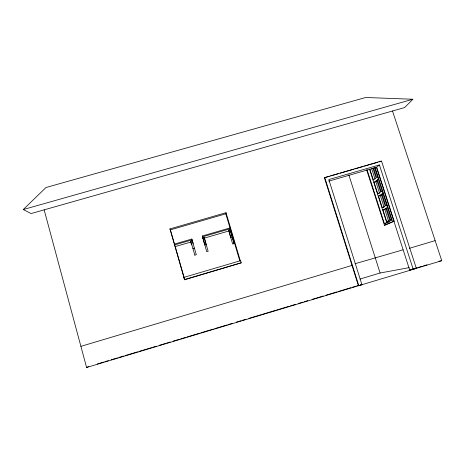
<?xml version="1.0" encoding="UTF-8"?>
<svg xmlns="http://www.w3.org/2000/svg" width="465" height="465" viewBox="0 0 465 465"><rect width="100%" height="100%" fill="white"/><g stroke="black" fill="none" stroke-linecap="round" stroke-linejoin="round"><path stroke-width="0.7" d="M239.795 260.842L225.81 213.819L226.007 212.697L169.928 228.919L184.576 279.773L241.254 262.812L240.614 260.662L183.756 277.413L184.576 279.773M228.809 230.995L229.071 229.989L230.541 229.559A9.027 0.546 73.7 0 0 232.221 237.045L234.168 243.596L232.698 244.073L228.809 230.995L204.304 238.132L208.151 251.257L206.687 251.681L202.415 235.953L230.094 227.902M234.151 243.648L230.466 231.256M240.614 260.662L240.382 260.999L226.007 212.697M324.401 177.706L381.486 160.977L416.355 268.404L358.41 285.76L324.401 177.706L329.237 176.311M412.879 99.248L404.649 107.56L31.097 213.557L23.25 209.558L45.994 187.511L365.699 97.493L412.879 99.248L23.25 209.558M376.481 167.359L379.405 164.947L413.234 269.345L409.665 269.962L376.481 167.359L328.807 181.141M377.795 176.63L376.667 177.491L373.552 167.859M374.087 182.303L376.813 180.275L380.597 191.981L377.801 193.824L374.087 182.303L377.098 181.426M382.445 191.214L381.213 191.574L377.417 179.821L378.557 178.979M377.545 180.554L375.894 181.774L379.609 193.295M381.213 191.574L382.381 190.807M378.539 196.12L381.347 194.312L385.148 206.076L382.271 207.692L378.539 196.12L381.556 195.236M386.979 205.048L385.781 205.722L381.968 193.917L383.143 193.167M382.05 194.504L380.347 195.591L384.084 207.157M383.015 209.994L385.904 208.419L389.717 220.236L386.758 221.619L383.015 209.994L385.991 208.832M391.606 219.561L390.373 219.928L386.543 208.07L387.746 207.413M44.158 209.849L86.595 367.507L88.507 366.53M390.373 219.928L391.606 219.352M367.048 169.725L384.404 223.636L391.664 220.27L374.621 167.522M387.432 222.642L389.275 221.793M366.664 169.934L384.479 225.298L394.128 221.166L384.474 191.336M394.128 221.166L384.479 225.298M359.922 279.07L380.103 273.013L409.142 267.642M356.806 285.853L358.666 285.295M409.665 269.962L412.734 269.037M97.237 363.979L103.492 362.096M104.887 361.677L108.362 360.637M111.141 359.8L117.401 357.916M118.79 357.498L123.655 356.033M125.05 355.615L137.564 351.854M138.954 351.435L151.468 347.669M152.857 347.25L156.333 346.21M159.117 345.373L165.371 343.49M166.766 343.071L170.242 342.025M173.021 341.188L179.281 339.311M180.67 338.892L185.535 337.427M186.93 337.009L199.444 333.242M200.834 332.824L213.348 329.063M214.737 328.645L227.257 324.884M228.646 324.465L232.122 323.419M236.296 322.164L241.161 320.699M242.55 320.28L246.026 319.234M248.81 318.397L261.324 314.636M262.713 314.218L275.228 310.457M276.623 310.039L289.137 306.272M290.526 305.854L295.391 304.389M298.175 303.558L303.041 302.093M304.43 301.675L307.906 300.628M312.079 299.373L323.204 296.031M325.988 295.194L337.108 291.846M338.503 291.427L351.017 287.666M352.406 287.248L355.882 286.202M410.2 269.869L413.275 268.944M413.96 268.735L417.384 267.706M418.756 267.294L422.185 266.265M423.557 265.852L426.98 264.823M86.595 367.507L361.555 284.812M412.688 269.438L441.75 260.696L392.512 111.007M355.08 263.713L403.039 249.833M80.898 346.349L352.011 265.434M409.258 248.351L435.147 240.626M184.378 279.581L241.254 262.812M386.758 221.619L387.967 221.264M384.404 223.636L386.212 223.101M194.823 255.111L196.306 254.721L191.772 239.051L174.456 244.084M382.271 207.692L383.48 207.338M386.543 208.07L387.775 207.71M174.695 244.916L192.01 239.876L191.772 239.051M202.845 238.557L202.659 236.778L230.338 228.722M191.876 244.974C188.819 240.893 193.033 238.621 193.12 243.782M204.228 237.22L202.746 237.65L204.757 245.061L206.222 244.637L204.228 237.22L204.304 238.132M175.235 246.595L191.01 242.003L194.835 255.151M377.801 193.824L379.004 193.469M192.911 248.525L194.376 248.095M232.221 237.045L230.768 237.47A9.033 0.523 73.7 0 1 229.071 229.989M381.968 193.917L383.201 193.556M379.405 164.947L328.801 179.571L361.968 284.76L360.311 284.975M169.928 228.919L170.417 229.85L225.81 213.819M377.417 179.821L378.644 179.467M330.615 175.91L338.904 173.521M340.287 173.119L353.406 169.33M354.789 168.935L363.078 166.54M364.455 166.144L377.58 162.355M378.958 161.959L381.033 161.361M438.925 261.231L441.75 260.696M415.797 268.503L416.355 268.404M376.702 167.307L384.259 190.656M375.197 167.778L392.6 221.613M372.965 168.347L376.063 177.95L373.349 180.019L369.873 169.219M371.675 168.696L374.935 178.816M384.822 209.465L388.571 221.084M369.448 169.028L386.816 222.921M348.814 174.84L380.103 273.013M324.709 177.363L358.811 285.708M190.755 241.143L191.01 242.003M202.415 235.953L202.659 236.778M170.417 229.85L184.076 277.256M192.01 239.876L192.475 241.573"/></g></svg>
